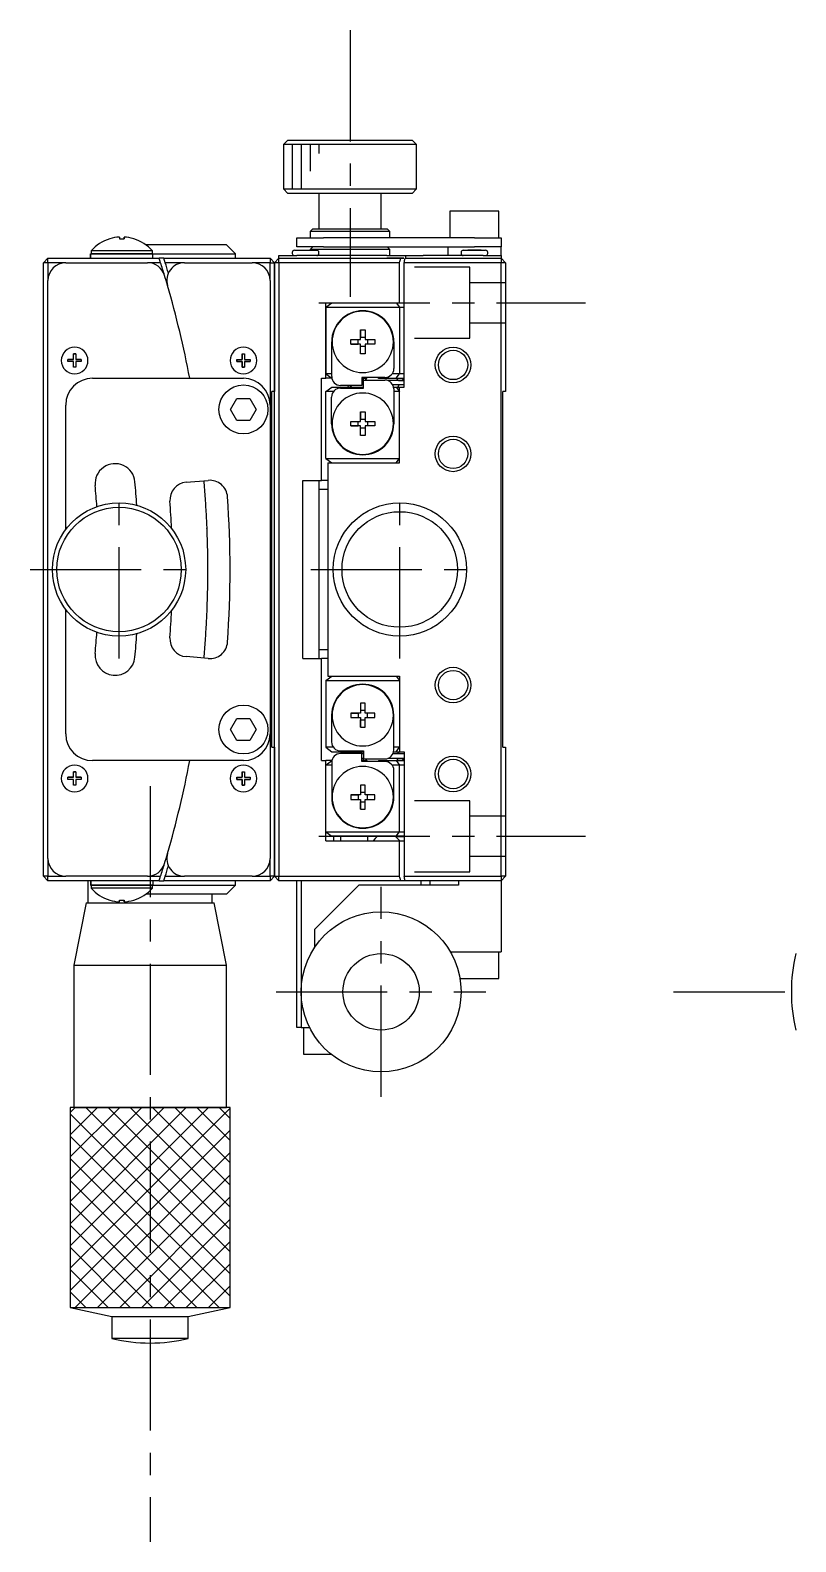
# Model space of a CAD drawing. Extents: x -162 to 398, y -18 to 324.
# Drawn here: x 169 to 255.2, y 84.7 to 254.7 of the extents above; entities that cross this region are included whole.
import ezdxf

# ---------------------------------------------------------------- set-up
doc = ezdxf.new("R2010")
doc.units = 0
doc.header["$LTSCALE"] = 10
doc.linetypes.add('CENTER', pattern=[2, 1.25, -0.25, 0.25, -0.25])
doc.linetypes.add('DASHED', pattern=[3.5, 2, -1.5])
doc.layers.get('0').update_dxf_attribs({"linetype": 'CONTINUOUS'})
doc.layers.add('CENTER', color=1, linetype='CENTER')

msp = doc.modelspace()

# ---------------------------------------------------------------- linework, layer by layer
at = {"color": 7, "linetype": 'CONTINUOUS'}
for p, q in [((198.039688, 242.301859), (197.539688, 241.801859)), ((212.539688, 241.801859), (197.539688, 241.801859)), ((197.539688, 241.801859), (197.539688, 236.801859)), ((198.039688, 242.301859), (212.039688, 242.301859)), ((212.539688, 241.801859), (212.039688, 242.301859)), ((212.539688, 236.801859), (212.539688, 241.801859)), ((197.539688, 236.801859), (212.539688, 236.801859)), ((197.539688, 236.801859), (198.039688, 236.301859)), ((212.039688, 236.301859), (198.039688, 236.301859)), ((201.539688, 236.301859), (201.539688, 232.301859)), ((208.539688, 232.301859), (208.539688, 236.301859)), ((212.039688, 236.301859), (212.539688, 236.801859)), ((221.789688, 234.301859), (216.289688, 234.301859)), ((216.289688, 234.301859), (216.289688, 231.301859)), ((221.789688, 231.301859), (221.789688, 234.301859)), ((179.081689, 231.38714), (179.081689, 231.192289)), ((179.601689, 231.192289), (179.601689, 231.38714)), ((179.601689, 231.38714), (179.601689, 231.192289)), ((199.039688, 230.301859), (199.039688, 231.301859)), ((199.039688, 231.301859), (202.039688, 231.301859)), ((200.839688, 232.301859), (200.539688, 232.001859)), ((209.539688, 232.001859), (200.539688, 232.001859)), ((200.539688, 232.001859), (200.539688, 231.301859)), ((200.839688, 232.301859), (209.239688, 232.301859)), ((219.039688, 231.301859), (202.039688, 231.301859)), ((209.539688, 232.001859), (209.239688, 232.301859)), ((209.539688, 231.301859), (209.539688, 232.001859)), ((219.039688, 231.301859), (222.039688, 231.301859)), ((222.039688, 231.301859), (222.039688, 230.301859)), ((175.841689, 229.001859), (175.841689, 229.501859)), ((175.841689, 229.501859), (175.850232, 229.501859)), ((175.850232, 229.501859), (182.850232, 229.501859)), ((175.850232, 229.001859), (175.850232, 229.501859)), ((175.850232, 229.501859), (175.891689, 229.501859)), ((175.891689, 229.844473), (175.891689, 229.501859)), ((182.791689, 229.844473), (175.891689, 229.844473)), ((182.791689, 229.501859), (175.891689, 229.501859)), ((177.99064, 231.198979), (177.993903, 231.192289)), ((179.081689, 231.192289), (179.601689, 231.192289)), ((180.689475, 231.192289), (180.692738, 231.198979)), ((180.689475, 231.192289), (180.692738, 231.198979)), ((191.139688, 230.501859), (182.074819, 230.501859)), ((182.791689, 229.501859), (182.791689, 229.844473)), ((182.791689, 229.501859), (182.850232, 229.501859)), ((182.850232, 229.001859), (182.850232, 229.501859)), ((182.850232, 229.501859), (192.139688, 229.501859)), ((192.139688, 229.501859), (191.139688, 230.501859)), ((192.139688, 229.001859), (192.139688, 229.501859)), ((198.539688, 229.651859), (198.539688, 229.551859)), ((198.789688, 229.901859), (201.289688, 229.901859)), ((202.039688, 230.301859), (199.039688, 230.301859)), ((199.289688, 229.901859), (199.914688, 229.901859)), ((199.914688, 229.901859), (200.164688, 229.901859)), ((200.164688, 229.901859), (200.789688, 229.901859)), ((200.839688, 230.301859), (200.539688, 230.001859)), ((209.539688, 230.001859), (200.539688, 230.001859)), ((200.539688, 230.001859), (200.539688, 229.901859)), ((201.539688, 229.551859), (201.539688, 229.651859)), ((202.039688, 230.301859), (219.039688, 230.301859)), ((209.539688, 230.001859), (209.239688, 230.301859)), ((209.539688, 229.301859), (209.539688, 230.001859)), ((216.039688, 230.301859), (216.039688, 229.301859)), ((217.539688, 229.651859), (217.539688, 229.551859)), ((217.789688, 229.901859), (220.289688, 229.901859)), ((217.789688, 229.901859), (218.914688, 229.901859)), ((218.289688, 229.901859), (218.914688, 229.901859)), ((218.914688, 229.901859), (218.289688, 229.901859)), ((218.914688, 229.901859), (219.039688, 229.901859)), ((218.914688, 229.901859), (219.164688, 229.901859)), ((219.164688, 229.901859), (218.914688, 229.901859)), ((222.039688, 230.301859), (219.039688, 230.301859)), ((219.039688, 229.901859), (219.164688, 229.901859)), ((219.164688, 229.901859), (220.289688, 229.901859)), ((219.789688, 229.901859), (219.164688, 229.901859)), ((219.164688, 229.901859), (219.789688, 229.901859)), ((220.539688, 229.551859), (220.539688, 229.651859)), ((222.039688, 229.301859), (222.039688, 230.301859)), ((171.039688, 229.001859), (170.539688, 228.501859)), ((171.039688, 228.501859), (170.539688, 228.501859)), ((170.539688, 159.501859), (170.539688, 228.501859)), ((171.039688, 228.501859), (171.039688, 229.001859)), ((171.039688, 229.001859), (183.559182, 229.001859)), ((173.039688, 228.501859), (171.039688, 228.501859)), ((171.039688, 228.501859), (171.039688, 226.501859)), ((173.039688, 228.501859), (182.242984, 228.501859)), ((183.718441, 228.501859), (182.242984, 228.501859)), ((184.0842, 229.001859), (183.559182, 229.001859)), ((184.0842, 229.001859), (196.039688, 229.001859)), ((186.414618, 228.501859), (184.242696, 228.501859)), ((186.414618, 228.501859), (194.039688, 228.501859)), ((196.039688, 228.501859), (194.039688, 228.501859)), ((196.039688, 229.001859), (196.539688, 228.501859)), ((196.039688, 229.001859), (196.039688, 228.501859)), ((196.039688, 226.501859), (196.039688, 228.501859)), ((196.039688, 228.501859), (196.539688, 228.501859)), ((197.039688, 229.001859), (196.539688, 228.501859)), ((196.539688, 228.501859), (196.539688, 214.001859)), ((196.539688, 214.001859), (196.539688, 228.501859)), ((197.039688, 228.501859), (196.539688, 228.501859)), ((197.039688, 229.001859), (197.039688, 229.301859)), ((197.039688, 229.301859), (199.039688, 229.301859)), ((197.039688, 228.501859), (197.039688, 229.001859)), ((197.039688, 229.001859), (199.039688, 229.001859)), ((197.039688, 228.501859), (197.039688, 159.501859)), ((210.610442, 228.501859), (197.039688, 228.501859)), ((209.172522, 229.301859), (199.039688, 229.301859)), ((199.039688, 229.001859), (209.172522, 229.001859)), ((199.039688, 229.001859), (209.172522, 229.001859)), ((209.172522, 229.301859), (211.116679, 229.301859)), ((209.172522, 229.001859), (210.738073, 229.001859)), ((210.738073, 229.001859), (209.172522, 229.001859)), ((210.610442, 224.001859), (210.610442, 228.501859)), ((211.116679, 229.001859), (210.738073, 229.001859)), ((210.738073, 229.001859), (211.116679, 229.001859)), ((211.116679, 229.301859), (211.284057, 229.301859)), ((222.039688, 228.501859), (211.126657, 228.501859)), ((211.126657, 214.501859), (211.126657, 228.501859)), ((211.253806, 229.001859), (213.284057, 229.001859)), ((211.284057, 229.301859), (213.284057, 229.301859)), ((211.284057, 229.301859), (211.284057, 229.001859)), ((218.239688, 229.301859), (213.284057, 229.301859)), ((213.284057, 229.001859), (220.039688, 229.001859)), ((213.284057, 229.001859), (220.039688, 229.001859)), ((219.839688, 229.301859), (218.239688, 229.301859)), ((220.039688, 229.301859), (219.839688, 229.301859)), ((220.039688, 229.301859), (222.039688, 229.301859)), ((220.039688, 229.001859), (222.039688, 229.001859)), ((222.039688, 229.301859), (222.039688, 229.001859)), ((222.039688, 229.001859), (222.039688, 228.501859)), ((222.539688, 228.501859), (222.039688, 229.001859)), ((222.039688, 159.501859), (222.039688, 228.501859)), ((222.539688, 228.501859), (222.039688, 228.501859)), ((222.539688, 228.501859), (222.539688, 214.001859)), ((171.039688, 161.501859), (171.039688, 226.501859)), ((196.039688, 226.501859), (196.039688, 212.501859)), ((202.333467, 223.501859), (202.987148, 224.001859)), ((202.333467, 224.001859), (208.039693, 224.001859)), ((202.333467, 223.501859), (202.333467, 224.001859)), ((202.333467, 223.501859), (210.610442, 223.501859)), ((202.333467, 223.501859), (202.333467, 216.001859)), ((202.333467, 216.001859), (202.333467, 223.501859)), ((208.039693, 224.001859), (210.610442, 224.001859)), ((210.222222, 224.001859), (210.610442, 223.501859)), ((210.610442, 224.001859), (211.126657, 224.001859)), ((210.610442, 223.501859), (210.610442, 216.001859)), ((210.610442, 223.501859), (211.126657, 223.501859)), ((202.976226, 215.701859), (202.976226, 219.601859)), ((205.119898, 219.861859), (206.207683, 219.861859)), ((205.119898, 219.341859), (205.119898, 219.861859)), ((206.207683, 219.341859), (205.119898, 219.341859)), ((205.119898, 219.341859), (205.944375, 219.341859)), ((205.944375, 219.341859), (205.944375, 219.861859)), ((206.207683, 219.341859), (205.944375, 219.341859)), ((206.207683, 220.949645), (206.727683, 220.949645)), ((206.207683, 219.861859), (206.207683, 220.949645)), ((206.207683, 220.949645), (206.207683, 220.125167)), ((206.207683, 219.861859), (206.207683, 220.125167)), ((206.207683, 220.125167), (206.727683, 220.125167)), ((206.207683, 218.254073), (206.207683, 219.341859)), ((206.207683, 219.078551), (206.207683, 219.341859)), ((206.727683, 220.949645), (206.727683, 219.861859)), ((206.727683, 219.861859), (207.815469, 219.861859)), ((206.727683, 219.341859), (206.727683, 218.254073)), ((207.815469, 219.341859), (206.727683, 219.341859)), ((206.990991, 219.341859), (206.727683, 219.341859)), ((206.990991, 219.861859), (206.990991, 219.341859)), ((207.815469, 219.341859), (206.990991, 219.341859)), ((207.815469, 219.861859), (207.815469, 219.341859)), ((209.976226, 219.601859), (209.976226, 216.601859)), ((173.289688, 217.626859), (173.914688, 217.626859)), ((173.289688, 217.376859), (173.289688, 217.626859)), ((173.914688, 217.626859), (173.289688, 217.626859)), ((173.914688, 218.251859), (174.164688, 218.251859)), ((173.914688, 217.626859), (173.914688, 218.251859)), ((174.164688, 218.251859), (173.914688, 218.251859)), ((174.164688, 218.251859), (174.164688, 217.626859)), ((174.164688, 217.626859), (174.789688, 217.626859)), ((174.789688, 217.626859), (174.164688, 217.626859)), ((174.789688, 217.626859), (174.789688, 217.376859)), ((192.289688, 217.626859), (192.914688, 217.626859)), ((192.289688, 217.376859), (192.289688, 217.626859)), ((192.289688, 217.626859), (192.289688, 217.376859)), ((192.914688, 218.251859), (193.164688, 218.251859)), ((192.914688, 217.626859), (192.914688, 218.251859)), ((192.914688, 218.251859), (192.914688, 217.626859)), ((193.164688, 218.251859), (193.164688, 217.626859)), ((193.164688, 217.626859), (193.789688, 217.626859)), ((193.789688, 217.626859), (193.789688, 217.376859)), ((206.207683, 218.254073), (206.207683, 219.078551)), ((206.727683, 219.078551), (206.207683, 219.078551)), ((206.727683, 218.254073), (206.207683, 218.254073)), ((173.914688, 217.376859), (173.289688, 217.376859)), ((173.914688, 216.751859), (173.914688, 217.376859)), ((174.164688, 216.751859), (173.914688, 216.751859)), ((174.164688, 217.376859), (174.164688, 216.751859)), ((174.789688, 217.376859), (174.164688, 217.376859)), ((192.914688, 217.376859), (192.289688, 217.376859)), ((192.289688, 217.376859), (192.914688, 217.376859)), ((192.914688, 216.751859), (192.914688, 217.376859)), ((192.914688, 217.376859), (192.914688, 216.751859)), ((193.164688, 216.751859), (192.914688, 216.751859)), ((192.914688, 216.751859), (193.164688, 216.751859)), ((193.789688, 217.376859), (193.164688, 217.376859)), ((193.164688, 217.376859), (193.164688, 216.751859)), ((193.164688, 217.376859), (193.789688, 217.376859)), ((202.333467, 216.001859), (202.987148, 215.501859)), ((202.333467, 215.501859), (202.333467, 216.001859)), ((202.976226, 216.001859), (202.333467, 216.001859)), ((210.610442, 216.001859), (209.776226, 216.001859)), ((210.222222, 215.501859), (210.610442, 216.001859)), ((211.126657, 216.001859), (210.610442, 216.001859)), ((176.039688, 215.501859), (193.039688, 215.501859)), ((201.81498, 215.501859), (202.333467, 215.501859)), ((201.81498, 204.001859), (201.81498, 215.501859)), ((202.987148, 215.501859), (202.333467, 215.501859)), ((202.333467, 214.001859), (202.987148, 214.501859)), ((202.987148, 215.501859), (202.99643, 215.501859)), ((202.987148, 214.501859), (204.931437, 214.501859)), ((203.967683, 214.401859), (206.567683, 214.401859)), ((206.376226, 214.701859), (203.976226, 214.701859)), ((206.376226, 214.701859), (203.976226, 214.701859)), ((204.835376, 214.507486), (204.852796, 214.701975)), ((204.931437, 214.501859), (205.008376, 214.401886)), ((204.931437, 214.501859), (206.567683, 214.501859)), ((205.039688, 214.701859), (205.039688, 214.501859)), ((205.138807, 214.702057), (205.154196, 214.501975)), ((208.976226, 215.601859), (206.376226, 215.601859)), ((206.376226, 215.601859), (206.376226, 214.701859)), ((208.976226, 215.601859), (206.376226, 215.601859)), ((206.376226, 215.501859), (206.931926, 215.501859)), ((206.567683, 215.251859), (206.376226, 215.251859)), ((206.376226, 215.251859), (206.567683, 215.251859)), ((206.567683, 215.251859), (206.376226, 215.251859)), ((206.376226, 215.251859), (206.567683, 215.251859)), ((206.567683, 214.751859), (206.376226, 214.751859)), ((206.539688, 215.251859), (206.539688, 215.501859)), ((206.539688, 215.251859), (206.567683, 215.251859)), ((206.539688, 215.251859), (206.567683, 215.251859)), ((206.567683, 215.251859), (206.539688, 215.251859)), ((206.539688, 215.251859), (206.567683, 215.251859)), ((206.539688, 214.501859), (206.539688, 214.751859)), ((206.567683, 214.401859), (206.567683, 215.301859)), ((206.567683, 215.301859), (208.967683, 215.301859)), ((206.896215, 215.501785), (206.757641, 215.301791)), ((206.974975, 215.601812), (206.896215, 215.501785)), ((208.153664, 215.601947), (208.282909, 215.501859)), ((208.282909, 215.501859), (210.222222, 215.501859)), ((211.126657, 215.251859), (209.279933, 215.251859)), ((210.558903, 215.251859), (209.279933, 215.251859)), ((211.126657, 214.751859), (209.860712, 214.751859)), ((209.947479, 214.501859), (210.222222, 214.501859)), ((209.967683, 214.301859), (209.967683, 210.401859)), ((210.222222, 215.501859), (211.126657, 215.501859)), ((210.222222, 214.501859), (210.610442, 214.001859)), ((210.222222, 214.501859), (210.610442, 214.501859)), ((210.506088, 215.251859), (210.262463, 215.501859)), ((210.414314, 214.501933), (210.581945, 214.751895)), ((211.126657, 215.251859), (210.506088, 215.251859)), ((210.506088, 215.251859), (211.126657, 215.251859)), ((211.126657, 215.251859), (210.558903, 215.251859)), ((210.610442, 214.001859), (210.610442, 214.501859)), ((210.610442, 214.501859), (211.126657, 214.501859)), ((210.865438, 215.501859), (210.901512, 215.469244)), ((210.901512, 215.469244), (210.936739, 215.437702)), ((210.936739, 215.437702), (210.971051, 215.407293)), ((210.971051, 215.407293), (211.004383, 215.378076)), ((211.004383, 215.378076), (211.036671, 215.350107)), ((211.036671, 215.350107), (211.067852, 215.32344)), ((211.060418, 214.501859), (211.126657, 214.568439)), ((211.067852, 215.32344), (211.097867, 215.298126)), ((211.097867, 215.298126), (211.126657, 215.274214)), ((211.126657, 215.471535), (211.099961, 215.501859)), ((173.039688, 198.501858), (173.039688, 212.501859)), ((191.596313, 212.001859), (192.318, 213.251859)), ((192.318, 213.251859), (193.761376, 213.251859)), ((193.761376, 213.251859), (194.483064, 212.001859)), ((196.039688, 212.501859), (196.039688, 175.501859)), ((196.239688, 174.001859), (196.239688, 214.001859)), ((196.539688, 214.001859), (196.239688, 214.001859)), ((196.539688, 174.001859), (196.539688, 214.001859)), ((202.333467, 206.501859), (202.333467, 214.001859)), ((203.167683, 214.001859), (202.333467, 214.001859)), ((202.967683, 210.401859), (202.967683, 213.401859)), ((210.610442, 214.001859), (209.967683, 214.001859)), ((210.610442, 206.501859), (210.610442, 214.001859)), ((210.610442, 206.501859), (210.610442, 214.001859)), ((222.539688, 214.001859), (222.239688, 214.001859)), ((222.239688, 174.001859), (222.239688, 214.001859)), ((192.318, 210.751859), (191.596313, 212.001859)), ((194.483064, 212.001859), (193.761376, 210.751859)), ((206.207683, 211.749645), (206.727683, 211.749645)), ((206.207683, 210.661859), (206.207683, 211.749645)), ((206.207683, 211.749645), (206.207683, 210.925167)), ((206.207683, 210.661859), (206.207683, 210.925167)), ((206.207683, 210.925167), (206.727683, 210.925167)), ((206.727683, 211.749645), (206.727683, 210.661859)), ((193.761376, 210.751859), (192.318, 210.751859)), ((205.119898, 210.661859), (206.207683, 210.661859)), ((205.119898, 210.141859), (205.119898, 210.661859)), ((206.207683, 210.141859), (205.119898, 210.141859)), ((205.119898, 210.141859), (205.944375, 210.141859)), ((205.944375, 210.141859), (205.944375, 210.661859)), ((206.207683, 210.141859), (205.944375, 210.141859)), ((206.207683, 209.054073), (206.207683, 210.141859)), ((206.207683, 209.878551), (206.207683, 210.141859)), ((206.207683, 209.054073), (206.207683, 209.878551)), ((206.727683, 209.878551), (206.207683, 209.878551)), ((206.727683, 210.661859), (207.815469, 210.661859)), ((206.727683, 210.141859), (206.727683, 209.054073)), ((207.815469, 210.141859), (206.727683, 210.141859)), ((206.990991, 210.141859), (206.727683, 210.141859)), ((206.990991, 210.661859), (206.990991, 210.141859)), ((207.815469, 210.141859), (206.990991, 210.141859)), ((207.815469, 210.661859), (207.815469, 210.141859)), ((206.727683, 209.054073), (206.207683, 209.054073)), ((202.333467, 206.501859), (210.610442, 206.501859)), ((202.333467, 206.501859), (202.987148, 206.001859)), ((202.539688, 206.001859), (202.539688, 182.001859)), ((202.539688, 206.001859), (210.610442, 206.001859)), ((210.222222, 206.001859), (210.610442, 206.501859)), ((210.610442, 206.001859), (210.610442, 206.501859)), ((186.59388, 203.80533), (189.084752, 204.023254)), ((199.739528, 204.001859), (201.81498, 204.001859)), ((199.739528, 184.001859), (199.739528, 204.001859)), ((201.539688, 204.001859), (201.539688, 184.001859)), ((202.539688, 204.001859), (201.81498, 204.001859)), ((202.539688, 203.001859), (201.539688, 203.001859)), ((188.889851, 199.425384), (188.872322, 199.424433)), ((188.907276, 199.426352), (188.889851, 199.425384)), ((188.910042, 198.630696), (188.925556, 198.631558)), ((188.930606, 198.378965), (188.921118, 198.380882)), ((188.97488, 197.253671), (188.990151, 197.254739)), ((188.997042, 196.957999), (188.987921, 196.960006)), ((189.004189, 195.877344), (189.023831, 195.879072)), ((189.0148, 195.547692), (189.005019, 195.549932)), ((189.026314, 195.545033), (189.0148, 195.547692)), ((189.028246, 194.5015), (189.035653, 194.502251)), ((189.063887, 193.930276), (189.039043, 193.927317)), ((189.006599, 192.727541), (188.996211, 192.730322)), ((189.003318, 193.122968), (189.01029, 193.123788)), ((189.013409, 192.725701), (189.006599, 192.727541)), ((189.01029, 193.123788), (189.017257, 193.124619)), ((189.017257, 193.124619), (189.025583, 193.125629)), ((173.039688, 175.501859), (173.039688, 189.501862)), ((188.90944, 188.996381), (188.917051, 188.997917)), ((188.917051, 188.997917), (188.926315, 188.999829)), ((188.945613, 189.91358), (188.937508, 189.916245)), ((188.966047, 189.906705), (188.945613, 189.91358)), ((188.905054, 188.509899), (188.896611, 188.51286)), ((189.084752, 183.980464), (186.59388, 184.198387)), ((199.739528, 184.001859), (201.81498, 184.001859)), ((201.539688, 185.001859), (202.539688, 185.001859)), ((201.81498, 172.501859), (201.81498, 184.001859)), ((202.539688, 184.001859), (201.81498, 184.001859)), ((202.333467, 181.501859), (202.987148, 182.001859)), ((202.539688, 182.001859), (210.610442, 182.001859)), ((210.222222, 182.001859), (210.610442, 181.501859)), ((210.610442, 182.001859), (210.610442, 181.501859)), ((202.333467, 181.501859), (210.610442, 181.501859)), ((202.333467, 181.501859), (202.333467, 174.001859)), ((210.610442, 181.501859), (210.610442, 174.001859)), ((210.610442, 181.501859), (210.610442, 174.001859)), ((206.727683, 178.949645), (206.207683, 178.949645)), ((206.207683, 178.949645), (206.207683, 177.861859)), ((206.207683, 178.949645), (206.207683, 178.125167)), ((206.727683, 177.861859), (206.727683, 178.949645)), ((191.596313, 176.001859), (192.318, 177.251859)), ((192.318, 177.251859), (193.761376, 177.251859)), ((193.761376, 177.251859), (194.483064, 176.001859)), ((202.967683, 177.601859), (202.967683, 174.601859)), ((206.207683, 177.861859), (205.119898, 177.861859)), ((205.119898, 177.861859), (205.119898, 177.341859)), ((205.119898, 177.861859), (205.944375, 177.861859)), ((205.119898, 177.341859), (206.207683, 177.341859)), ((206.207683, 177.861859), (205.944375, 177.861859)), ((205.944375, 177.861859), (205.944375, 177.341859)), ((206.207683, 178.125167), (206.207683, 177.861859)), ((206.727683, 178.125167), (206.207683, 178.125167)), ((206.207683, 177.341859), (206.207683, 176.254073)), ((206.207683, 177.341859), (206.207683, 177.078551)), ((206.207683, 176.254073), (206.207683, 177.078551)), ((206.207683, 177.078551), (206.727683, 177.078551)), ((207.815469, 177.861859), (206.727683, 177.861859)), ((206.990991, 177.861859), (206.727683, 177.861859)), ((206.727683, 177.341859), (207.815469, 177.341859)), ((206.727683, 176.254073), (206.727683, 177.341859)), ((207.815469, 177.861859), (206.990991, 177.861859)), ((206.990991, 177.341859), (206.990991, 177.861859)), ((207.815469, 177.341859), (207.815469, 177.861859)), ((209.967683, 173.701859), (209.967683, 177.601859)), ((192.318, 174.751859), (191.596313, 176.001859)), ((194.483064, 176.001859), (193.761376, 174.751859)), ((196.039688, 175.501859), (196.039688, 161.501859)), ((206.207683, 176.254073), (206.727683, 176.254073)), ((193.761376, 174.751859), (192.318, 174.751859)), ((196.239688, 174.001859), (196.539688, 174.001859)), ((196.539688, 174.001859), (196.539688, 159.501859)), ((196.539688, 159.501859), (196.539688, 174.001859)), ((202.333467, 174.001859), (202.987148, 173.501859)), ((203.167683, 174.001859), (202.333467, 174.001859)), ((202.987148, 173.501859), (204.931437, 173.501859)), ((203.967683, 173.601859), (206.567683, 173.601859)), ((204.852802, 173.301696), (204.835607, 173.493023)), ((204.931437, 173.501859), (205.008376, 173.601832)), ((204.931437, 173.501859), (206.567683, 173.501859)), ((205.039688, 173.501859), (205.039688, 173.301859)), ((205.154202, 173.50183), (205.138815, 173.301746)), ((206.539688, 173.251859), (206.539688, 173.501859)), ((206.567683, 173.601859), (206.567683, 172.701859)), ((209.947479, 173.501859), (210.222222, 173.501859)), ((210.610442, 174.001859), (209.967683, 174.001859)), ((210.222222, 173.501859), (210.610442, 174.001859)), ((210.222222, 173.501859), (210.610442, 173.501859)), ((210.581965, 173.251786), (210.414319, 173.501779)), ((210.610442, 174.001859), (210.610442, 173.501859)), ((210.610442, 173.501859), (211.126657, 173.501859)), ((211.126657, 173.435279), (211.060418, 173.501859)), ((211.126657, 173.501859), (211.126657, 159.501859)), ((222.239688, 174.001859), (222.539688, 174.001859)), ((222.539688, 174.001859), (222.539688, 159.501859)), ((193.039688, 172.501859), (176.039688, 172.501859)), ((201.81498, 172.501859), (202.333467, 172.501859)), ((202.333467, 172.001859), (202.987148, 172.501859)), ((202.333467, 172.001859), (202.333467, 172.501859)), ((202.987148, 172.501859), (202.333467, 172.501859)), ((202.333467, 164.501859), (202.333467, 172.001859)), ((202.333467, 164.501859), (202.333467, 172.001859)), ((202.976226, 172.001859), (202.333467, 172.001859)), ((202.976226, 172.301859), (202.976226, 168.401859)), ((202.987148, 172.501859), (202.99643, 172.501859)), ((206.376226, 173.301859), (203.976226, 173.301859)), ((206.376226, 173.301859), (203.976226, 173.301859)), ((206.376226, 172.401859), (206.376226, 173.301859)), ((206.567683, 173.251859), (206.376226, 173.251859)), ((206.567683, 172.751859), (206.376226, 172.751859)), ((206.376226, 172.751859), (206.567683, 172.751859)), ((206.567683, 172.751859), (206.376226, 172.751859)), ((206.376226, 172.751859), (206.567683, 172.751859)), ((206.376226, 172.501859), (206.931932, 172.501859)), ((208.976226, 172.401859), (206.376226, 172.401859)), ((208.976226, 172.401859), (206.376226, 172.401859)), ((206.539688, 172.751859), (206.567683, 172.751859)), ((206.539688, 172.501859), (206.539688, 172.751859)), ((206.567683, 172.751859), (206.539688, 172.751859)), ((206.539688, 172.751859), (206.567683, 172.751859)), ((206.539688, 172.751859), (206.567683, 172.751859)), ((206.567683, 172.701859), (208.967683, 172.701859)), ((206.757591, 172.702008), (206.896211, 172.501939)), ((206.896211, 172.501939), (206.974991, 172.401887)), ((208.153664, 172.401771), (208.282909, 172.501859)), ((208.282909, 172.501859), (210.222222, 172.501859)), ((211.126657, 172.751859), (209.279933, 172.751859)), ((210.558903, 172.751859), (209.279933, 172.751859)), ((210.610442, 172.001859), (209.776226, 172.001859)), ((211.126657, 173.251859), (209.860712, 173.251859)), ((210.222222, 172.501859), (210.610442, 172.001859)), ((210.222222, 172.501859), (211.126657, 172.501859)), ((210.262463, 172.501859), (210.506088, 172.751859)), ((211.126657, 172.751859), (210.506088, 172.751859)), ((210.506088, 172.751859), (211.126657, 172.751859)), ((211.126657, 172.751859), (210.558903, 172.751859)), ((210.610442, 164.501859), (210.610442, 172.001859)), ((211.126657, 172.001859), (210.610442, 172.001859)), ((210.865438, 172.501859), (210.901512, 172.534474)), ((210.901512, 172.534474), (210.936739, 172.566016)), ((210.936739, 172.566016), (210.971051, 172.596425)), ((210.971051, 172.596425), (211.004383, 172.625642)), ((211.004383, 172.625642), (211.036671, 172.653611)), ((211.036671, 172.653611), (211.067852, 172.680278)), ((211.067852, 172.680278), (211.097867, 172.705592)), ((211.097867, 172.705592), (211.126657, 172.729504)), ((211.126657, 172.532183), (211.099961, 172.501859)), ((173.289688, 170.626859), (173.914688, 170.626859)), ((173.289688, 170.376859), (173.289688, 170.626859)), ((173.914688, 170.626859), (173.289688, 170.626859)), ((173.914688, 170.376859), (173.289688, 170.376859)), ((173.914688, 171.251859), (174.164688, 171.251859)), ((173.914688, 170.626859), (173.914688, 171.251859)), ((174.164688, 171.251859), (173.914688, 171.251859)), ((173.914688, 169.751859), (173.914688, 170.376859)), ((174.164688, 171.251859), (174.164688, 170.626859)), ((174.164688, 170.626859), (174.789688, 170.626859)), ((174.789688, 170.626859), (174.164688, 170.626859)), ((174.164688, 170.376859), (174.164688, 169.751859)), ((174.789688, 170.376859), (174.164688, 170.376859)), ((174.789688, 170.626859), (174.789688, 170.376859)), ((192.289688, 170.626859), (192.914688, 170.626859)), ((192.289688, 170.376859), (192.289688, 170.626859)), ((192.289688, 170.626859), (192.289688, 170.376859)), ((192.914688, 170.376859), (192.289688, 170.376859)), ((192.289688, 170.376859), (192.914688, 170.376859)), ((192.914688, 171.251859), (193.164688, 171.251859)), ((192.914688, 170.626859), (192.914688, 171.251859)), ((192.914688, 171.251859), (192.914688, 170.626859)), ((192.914688, 169.751859), (192.914688, 170.376859)), ((192.914688, 170.376859), (192.914688, 169.751859)), ((193.164688, 171.251859), (193.164688, 170.626859)), ((193.164688, 170.626859), (193.789688, 170.626859)), ((193.789688, 170.376859), (193.164688, 170.376859)), ((193.164688, 170.376859), (193.164688, 169.751859)), ((193.164688, 170.376859), (193.789688, 170.376859)), ((193.789688, 170.626859), (193.789688, 170.376859)), ((209.976226, 168.401859), (209.976226, 171.401859)), ((174.164688, 169.751859), (173.914688, 169.751859)), ((186.232738, 168.897971), (186.216162, 168.897437)), ((186.33099, 169.364361), (186.318452, 169.366534)), ((186.346116, 169.361735), (186.33099, 169.364361)), ((186.345095, 169.489186), (186.360721, 169.48971)), ((186.360721, 169.48971), (186.377239, 169.490273)), ((193.164688, 169.751859), (192.914688, 169.751859)), ((192.914688, 169.751859), (193.164688, 169.751859)), ((206.207683, 168.661859), (205.119898, 168.661859)), ((205.119898, 168.661859), (205.119898, 168.141859)), ((205.119898, 168.661859), (205.944375, 168.661859)), ((206.207683, 168.661859), (205.944375, 168.661859)), ((205.944375, 168.661859), (205.944375, 168.141859)), ((206.727683, 169.749645), (206.207683, 169.749645)), ((206.207683, 169.749645), (206.207683, 168.661859)), ((206.207683, 169.749645), (206.207683, 168.925167)), ((206.207683, 168.925167), (206.207683, 168.661859)), ((206.727683, 168.925167), (206.207683, 168.925167)), ((206.727683, 168.661859), (206.727683, 169.749645)), ((207.815469, 168.661859), (206.727683, 168.661859)), ((206.990991, 168.661859), (206.727683, 168.661859)), ((207.815469, 168.661859), (206.990991, 168.661859)), ((206.990991, 168.141859), (206.990991, 168.661859)), ((207.815469, 168.141859), (207.815469, 168.661859)), ((205.119898, 168.141859), (206.207683, 168.141859)), ((206.207683, 168.141859), (206.207683, 167.054073)), ((206.207683, 168.141859), (206.207683, 167.878551)), ((206.207683, 167.054073), (206.207683, 167.878551)), ((206.207683, 167.878551), (206.727683, 167.878551)), ((206.207683, 167.054073), (206.727683, 167.054073)), ((206.727683, 167.054073), (206.727683, 168.141859)), ((206.727683, 168.141859), (207.815469, 168.141859)), ((185.372693, 165.311101), (185.385437, 165.311379)), ((185.214276, 164.719389), (185.195481, 164.718992)), ((202.333467, 164.501859), (210.610442, 164.501859)), ((202.333467, 164.501859), (202.987148, 164.001859)), ((202.333467, 163.501859), (202.333467, 164.501859)), ((202.333467, 163.501859), (207.639693, 163.501859)), ((210.222222, 164.001859), (202.987148, 164.001859)), ((203.223146, 163.501859), (203.204087, 164.001859)), ((203.971243, 164.001859), (203.954226, 163.501859)), ((207.039688, 163.501859), (207.039688, 164.001859)), ((207.639693, 163.501859), (208.039693, 163.501859)), ((207.889688, 163.743578), (207.647969, 163.501859)), ((208.139688, 163.993578), (207.889688, 163.743578)), ((208.039693, 163.501859), (210.610442, 163.501859)), ((208.139688, 163.993578), (210.139688, 163.993578)), ((210.389688, 163.743578), (210.139688, 163.993578)), ((210.160606, 163.97266), (211.126657, 163.97266)), ((210.222222, 164.001859), (210.610442, 164.501859)), ((211.126657, 164.001859), (210.222222, 164.001859)), ((210.631407, 163.501859), (210.389688, 163.743578)), ((210.610442, 164.501859), (211.126657, 164.501859)), ((210.610442, 159.501859), (210.610442, 163.501859)), ((210.610442, 163.501859), (211.126657, 163.501859)), ((171.039688, 161.501859), (171.039688, 159.501859)), ((196.039688, 159.501859), (196.039688, 161.501859)), ((171.039688, 159.501859), (170.539688, 159.501859)), ((171.039688, 159.001859), (170.539688, 159.501859)), ((171.039688, 159.501859), (173.039688, 159.501859)), ((171.039688, 159.001859), (171.039688, 159.501859)), ((183.559182, 159.001859), (171.039688, 159.001859)), ((182.242984, 159.501859), (173.039688, 159.501859)), ((175.539688, 159.001859), (175.539688, 156.501859)), ((175.841689, 159.001859), (175.841689, 158.501859)), ((175.841689, 158.501859), (175.850232, 158.501859)), ((175.850232, 159.001859), (175.850232, 158.501859)), ((175.850232, 158.501859), (182.850232, 158.501859)), ((175.850232, 158.501859), (175.891689, 158.501859)), ((175.891689, 158.501859), (175.891689, 158.159245)), ((182.791689, 158.501859), (175.891689, 158.501859)), ((182.791689, 158.159245), (175.891689, 158.159245)), ((182.242984, 159.501859), (183.718441, 159.501859)), ((182.791689, 158.159245), (182.791689, 158.501859)), ((182.791689, 158.501859), (182.850232, 158.501859)), ((182.850232, 159.001859), (182.850232, 158.501859)), ((182.850232, 158.501859), (192.139688, 158.501859)), ((183.559182, 159.001859), (184.0842, 159.001859)), ((196.039688, 159.001859), (184.0842, 159.001859)), ((184.242696, 159.501859), (186.414618, 159.501859)), ((194.039688, 159.501859), (186.414618, 159.501859)), ((191.139688, 157.501859), (192.139688, 158.501859)), ((192.139688, 158.501859), (192.139688, 159.001859)), ((194.039688, 159.501859), (196.039688, 159.501859)), ((196.539688, 159.501859), (196.039688, 159.501859)), ((196.539688, 159.501859), (196.039688, 159.001859)), ((196.039688, 159.501859), (196.039688, 159.001859)), ((196.539688, 159.501859), (197.039688, 159.501859)), ((196.539688, 159.501859), (197.039688, 159.001859)), ((197.039688, 159.501859), (210.610442, 159.501859)), ((197.039688, 159.001859), (197.039688, 159.501859)), ((210.738073, 159.001859), (197.039688, 159.001859)), ((199.039688, 142.501859), (199.039688, 159.001859)), ((199.539688, 159.001859), (199.539688, 146.501859)), ((206.039688, 158.501859), (201.039688, 153.501859)), ((217.239688, 158.501859), (206.039688, 158.501859)), ((211.253806, 159.001859), (210.738073, 159.001859)), ((211.126657, 159.501859), (222.039688, 159.501859)), ((222.039688, 159.001859), (211.253806, 159.001859)), ((213.039688, 158.501859), (213.039688, 159.001859)), ((214.039688, 159.001859), (214.039688, 158.501859)), ((217.239688, 159.001859), (217.239688, 158.501859)), ((222.539688, 159.501859), (222.039688, 159.501859)), ((222.039688, 159.501859), (222.039688, 159.001859)), ((222.539688, 159.501859), (222.039688, 159.001859)), ((222.039688, 159.001859), (222.039688, 151.001859)), ((175.339688, 156.501859), (173.939688, 149.501859)), ((175.339688, 156.501859), (189.739688, 156.501859)), ((175.339688, 156.501859), (175.539688, 156.501859)), ((175.539688, 156.501859), (189.539688, 156.501859)), ((177.99064, 156.804739), (177.993903, 156.811429)), ((179.081689, 156.811429), (179.601689, 156.811429)), ((179.081689, 156.616578), (179.081689, 156.811429)), ((179.601689, 156.811429), (179.601689, 156.616578)), ((179.601689, 156.616578), (179.601689, 156.811429)), ((180.689475, 156.811429), (180.692738, 156.804739)), ((180.689475, 156.811429), (180.692738, 156.804739)), ((191.139688, 157.501859), (182.074819, 157.501859)), ((189.539688, 156.501859), (189.539688, 157.501859)), ((189.539688, 156.501859), (189.739688, 156.501859)), ((191.139688, 149.501859), (189.739688, 156.501859)), ((201.039688, 153.501859), (201.039688, 151.476796)), ((216.333917, 151.001859), (222.039688, 151.001859)), ((221.789688, 148.001859), (221.789688, 151.001859)), ((173.939688, 149.501859), (173.939688, 133.501859)), ((173.939688, 149.501859), (191.139688, 149.501859)), ((191.139688, 133.501859), (191.139688, 149.501859)), ((217.413808, 148.001859), (221.789688, 148.001859)), ((199.539688, 146.501859), (199.539688, 142.501859)), ((199.539688, 142.501859), (199.039688, 142.501859)), ((199.539688, 142.501859), (200.47743, 142.501859)), ((199.789688, 142.501859), (199.789688, 139.501859)), ((201.039688, 141.526922), (201.039688, 141.501859)), ((201.039688, 141.501859), (201.09073, 141.450817)), ((215.988646, 141.450817), (216.039688, 141.501859)), ((216.039688, 141.501859), (216.039688, 141.526922)), ((199.789688, 139.501859), (202.882834, 139.501859)), ((173.939688, 133.501859), (173.539688, 133.501859)), ((191.539688, 133.501859), (173.539688, 133.501859)), ((173.539688, 133.501859), (173.539688, 111.001859)), ((173.939688, 133.501859), (191.139688, 133.501859)), ((191.539688, 133.501859), (191.139688, 133.501859)), ((191.539688, 111.001859), (191.539688, 133.501859)), ((173.539688, 111.001859), (178.239688, 110.001859)), ((173.539688, 111.001859), (191.539688, 111.001859)), ((186.839688, 110.001859), (191.539688, 111.001859)), ((178.239688, 110.001859), (178.239688, 107.501859)), ((178.239688, 110.001859), (186.839688, 110.001859)), ((186.839688, 107.501859), (186.839688, 110.001859)), ((186.839688, 107.501859), (178.239688, 107.501859))]:
    msp.add_line(p, q, dxfattribs=at)
at = {"color": 3, "linetype": 'CONTINUOUS'}
for p, q in [((198.539688, 241.801859), (198.539688, 236.801859)), ((199.539688, 241.801859), (199.539688, 236.801859)), ((200.539688, 241.801859), (200.539688, 238.801859)), ((201.539688, 241.801859), (201.539688, 240.801859)), ((207.039683, 163.501859), (207.039683, 164.001859)), ((173.539688, 132.927517), (174.11403, 133.501859)), ((173.539688, 130.427517), (176.61403, 133.501859)), ((173.539688, 127.927517), (179.11403, 133.501859)), ((173.539688, 125.427517), (181.61403, 133.501859)), ((173.539688, 122.927517), (184.11403, 133.501859)), ((173.539688, 120.427517), (186.61403, 133.501859)), ((173.539688, 117.927517), (189.11403, 133.501859)), ((173.539688, 115.427517), (191.539688, 133.427517)), ((173.539688, 132.768765), (191.539688, 114.768765)), ((175.306594, 133.501859), (191.539688, 117.268765)), ((177.806594, 133.501859), (191.539688, 119.768765)), ((180.306594, 133.501859), (191.539688, 122.268765)), ((182.806594, 133.501859), (191.539688, 124.768765)), ((185.306594, 133.501859), (191.539688, 127.268765)), ((187.806594, 133.501859), (191.539688, 129.768765)), ((190.306594, 133.501859), (191.539688, 132.268765)), ((173.539688, 112.927517), (191.539688, 130.927517)), ((173.539688, 130.268765), (191.539688, 112.268765)), ((173.539688, 127.768765), (190.306594, 111.001859)), ((174.11403, 111.001859), (191.539688, 128.427517)), ((176.61403, 111.001859), (191.539688, 125.927517)), ((173.539688, 125.268765), (187.806594, 111.001859)), ((173.539688, 122.768765), (185.306594, 111.001859)), ((179.11403, 111.001859), (191.539688, 123.427517)), ((181.61403, 111.001859), (191.539688, 120.927517)), ((173.539688, 120.268765), (182.806594, 111.001859)), ((173.539688, 117.768765), (180.306594, 111.001859)), ((184.11403, 111.001859), (191.539688, 118.427517)), ((186.61403, 111.001859), (191.539688, 115.927517)), ((173.539688, 115.268765), (177.806594, 111.001859)), ((173.539688, 112.768765), (175.306594, 111.001859)), ((189.11403, 111.001859), (191.539688, 113.427517))]:
    msp.add_line(p, q, dxfattribs=at)
at = {"color": 3, "linetype": 'DASHED'}
for p, q in [((218.539688, 228.001859), (212.311217, 228.001859)), ((218.539688, 220.001859), (218.539688, 228.001859)), ((222.539688, 226.251859), (218.539688, 226.251859)), ((218.539688, 221.751859), (222.539688, 221.751859)), ((212.311212, 220.001859), (218.539688, 220.001859)), ((218.539688, 168.001859), (212.311212, 168.001859)), ((218.539688, 160.001859), (218.539688, 168.001859)), ((222.539688, 166.251859), (218.539688, 166.251859)), ((218.539688, 161.751859), (222.539688, 161.751859)), ((212.311217, 160.001859), (218.539688, 160.001859))]:
    msp.add_line(p, q, dxfattribs=at)
at = {"color": 3, "linetype": 'CONTINUOUS'}
for centre in [(216.639688, 217.001859), (216.639688, 207.001859), (216.639688, 181.001859), (216.639688, 171.001859)]:
    msp.add_circle(centre, 2, dxfattribs=at)
at = {"color": 7, "linetype": 'CONTINUOUS'}
for centre, radius in [((216.639688, 217.001859), 1.65), ((193.039688, 212.001859), 2.75), ((216.639688, 207.001859), 1.65), ((179.03969, 194.00186), 7.5), ((179.03969, 194.00186), 7), ((210.639688, 194.001859), 7.5), ((210.639688, 194.001859), 6.5), ((216.639688, 181.001859), 1.65), ((193.039688, 176.001859), 2.75), ((216.639688, 171.001859), 1.65), ((208.539688, 146.501859), 9), ((208.539688, 146.501859), 4.3)]:
    msp.add_circle(centre, radius, dxfattribs=at)
for centre, radius, start, end in [((179.341689, 226.801859), 4.592646, 93.245378, 107.065578), ((179.341689, 226.801859), 4.592646, 72.934422, 86.754622), ((179.341689, 226.801859), 4.6, 107.079977, 138.590378), ((179.341689, 226.801859), 4.6, 41.409622, 72.920023), ((198.789688, 229.651859), 0.25, 90, 180), ((198.789688, 229.551859), 0.25, 180, 270), ((201.289688, 229.651859), 0.25, 0, 90), ((201.289688, 229.551859), 0.25, 270, 0), ((217.789688, 229.651859), 0.25, 90, 180), ((217.789688, 229.551859), 0.25, 180, 270), ((220.289688, 229.651859), 0.25, 0, 90), ((220.289688, 229.551859), 0.25, 270, 0), ((173.039688, 226.501859), 2, 90, 180), ((182.242984, 226.501859), 2, 16.791447, 90), ((74.539688, 194.001859), 114.5, 17.536304, 17.79889), ((74.539688, 194.001859), 114.5, 16.791447, 17.536304), ((74.539688, 194.001859), 115, 17.457603, 17.718932), ((74.539688, 194.001859), 115, 16.853574, 17.457603), ((186.414618, 226.501859), 2, 90, 196.198738), ((194.039688, 226.501859), 2, 0, 90), ((74.539688, 263.501859), 140.5, 345.575128, 345.785566), ((74.539688, 263.501859), 141, 345.627383, 345.837026), ((74.539688, 194.001859), 114.5, 16.198738, 16.791447), ((74.539688, 194.001859), 114.5, 10.822843, 16.198738), ((74.539688, 194.001859), 114.5, 10.822843, 16.198738), ((206.476226, 219.601859), 3.5, 0, 180), ((206.467683, 219.601859), 3.45, 0, 180), ((206.467683, 219.601859), 3.45, 180, 0), ((174.039688, 217.501859), 1.5, 180, 90), ((174.039688, 217.501859), 1.5, 90, 180), ((193.039688, 217.501859), 1.5, 90, 0), ((193.039688, 217.501859), 1.5, 0, 90), ((208.976226, 216.601859), 1, 270, 0), ((176.039688, 212.501859), 3, 90, 180), ((193.039688, 212.501859), 3, 0, 90), ((203.967683, 213.401859), 1, 90, 180), ((203.976226, 215.701859), 1, 180, 270), ((208.967683, 214.301859), 1, 0, 90), ((206.467683, 210.401859), 3.45, 0, 180), ((206.467683, 210.401859), 3.5, 180, 0), ((206.467683, 210.401859), 3.45, 180, 0), ((178.592919, 203.654585), 2.25, 5.3, 185.3), ((189.259064, 202.030864), 2, 4.003501, 95), ((74.539688, 194.001859), 102.25, 3.966446, 5.3), ((74.539688, 194.001859), 106.75, 3.881912, 5.3), ((186.768192, 201.812941), 2, 95, 183.981355), ((74.539688, 194.001859), 114.5, 4, 5), ((74.539688, 194.001859), 114.5, 4, 5), ((74.539688, 194.001859), 110.5, 2.399539, 3.981355), ((74.539688, 194.001859), 114.5, 3, 4), ((74.539688, 194.001859), 114.5, 3, 4), ((74.539688, 194.001859), 117, 355.996499, 4.003501), ((74.539688, 194.001859), 114.5, 2, 3), ((74.539688, 194.001859), 114.5, 2, 3), ((74.539688, 194.001859), 114.5, 1, 2), ((74.539688, 194.001859), 114.5, 1, 2), ((74.539688, 194.001859), 114.5, 0, 1), ((74.539688, 194.001859), 114.5, 0, 1), ((74.539688, 194.001859), 114.5, 359, 0), ((74.539688, 194.001859), 114.5, 359, 0), ((74.539688, 194.001859), 114.5, 358, 359), ((74.539688, 194.001859), 114.5, 358, 359), ((74.539688, 194.001859), 110.5, 356.018645, 357.600462), ((74.539688, 194.001859), 114.5, 357, 358), ((74.539688, 194.001859), 114.5, 357, 358), ((74.539688, 194.001859), 114.5, 356, 357), ((74.539688, 194.001859), 114.5, 356, 357), ((74.539688, 194.001859), 102.25, 354.7, 356.033555), ((74.539688, 194.001859), 106.75, 354.7, 356.118089), ((186.768192, 186.190777), 2, 176.018645, 265), ((74.539688, 194.001859), 114.5, 355, 356), ((74.539688, 194.001859), 114.5, 355, 356), ((189.259064, 185.972854), 2, 265, 355.996499), ((178.592919, 184.349133), 2.25, 174.7, 354.7), ((206.467683, 177.601859), 3.5, 0, 180), ((206.467683, 177.601859), 3.45, 0, 180), ((206.467683, 177.601859), 3.45, 180, 0), ((176.039688, 175.501859), 3, 180, 270), ((193.039688, 175.501859), 3, 270, 0), ((203.967683, 174.601859), 1, 180, 270), ((208.967683, 173.701859), 1, 270, 0), ((174.039688, 170.501859), 1.5, 180, 90), ((174.039688, 170.501859), 1.5, 90, 180), ((74.539688, 194.001859), 114.5, 343.801262, 349.177157), ((74.539688, 194.001859), 114.5, 343.801262, 349.177157), ((193.039688, 170.501859), 1.5, 90, 0), ((193.039688, 170.501859), 1.5, 0, 90), ((203.976226, 172.301859), 1, 90, 180), ((206.467683, 168.401859), 3.45, 0, 180), ((208.976226, 171.401859), 1, 0, 90), ((206.476226, 168.401859), 3.5, 180, 0), ((206.467683, 168.401859), 3.45, 180, 0), ((173.039688, 161.501859), 2, 180, 270), ((74.539688, 194.001859), 114.5, 343.208553, 343.801262), ((186.414618, 161.501859), 2, 163.801262, 270), ((194.039688, 161.501859), 2, 270, 0), ((182.242984, 161.501859), 2, 270, 343.208553), ((74.539688, 194.001859), 114.5, 342.463696, 343.208553), ((74.539688, 194.001859), 115, 342.542397, 343.146426), ((179.341689, 161.201859), 4.6, 221.409622, 252.920023), ((179.341689, 161.201859), 4.6, 287.079977, 318.590378), ((74.539688, 194.001859), 114.5, 342.20111, 342.463696), ((74.539688, 194.001859), 115, 342.281068, 342.542397), ((74.539688, 124.501859), 140.5, 14.214434, 14.424872), ((74.539688, 124.501859), 141, 14.162974, 14.372617), ((179.341689, 161.201859), 4.592646, 252.934422, 266.754622), ((179.341689, 161.201859), 4.592646, 273.245378, 287.065578), ((273.459891, 146.501859), 18.74, 166.734971, 180), ((273.459891, 146.501859), 18.74, 180, 193.265029), ((182.539688, 125.741859), 18.74, 256.734971, 270), ((182.539688, 125.741859), 18.74, 270, 283.265029)]:
    msp.add_arc(centre, radius, start, end, dxfattribs=at)
at = {"layer": 'CENTER', "color": 1, "linetype": 'CENTER'}
for p, q in [((205.039688, 254.651859), (205.039688, 224.651859)), ((201.539688, 224.001859), (231.539688, 224.001859)), ((179.03969, 184.00186), (179.03969, 204.00186)), ((210.639688, 184.001859), (210.639688, 204.001859)), ((169.03969, 194.00186), (189.03969, 194.00186)), ((200.639688, 194.001859), (220.639688, 194.001859)), ((182.539688, 169.651859), (182.539688, 84.651859)), ((201.539688, 164.001859), (231.539688, 164.001859)), ((208.539688, 134.701859), (208.539688, 158.301859)), ((196.739688, 146.501859), (220.339688, 146.501859)), ((241.469891, 146.501859), (361.469891, 146.501859))]:
    msp.add_line(p, q, dxfattribs=at)

doc.saveas('drawing.dxf')
